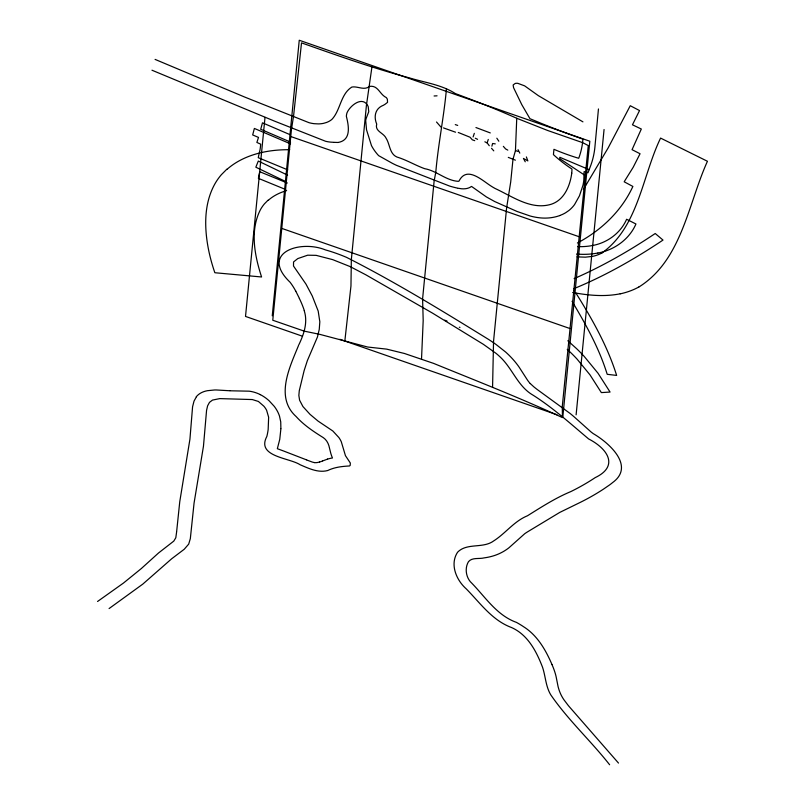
<?xml version="1.0" encoding="UTF-8"?>
<svg xmlns="http://www.w3.org/2000/svg" width="805" height="805" viewBox="0 0 805 805"><rect width="100%" height="100%" fill="white"/><g stroke="black" fill="none" stroke-linecap="round" stroke-linejoin="round"><path stroke-width="1.21" d="M492.569 387.316L493.535 341.401L506.607 207.952L510.702 181.99L512.976 159.33L515.452 150.565L516.75 118.275C496.454 109.249 476.127 101.239 455.348 93.581C441.754 84.706 424.537 82.543 409.202 77.833C372.765 68.123 337.174 55.414 301.523 42.876L293.604 115.678L291.44 129.595L272.774 320.239L304.26 331.147L319.806 334.357L367.644 347.025L386.672 349.129L404.462 353.486L433.623 363.397C476.781 381.007 520.261 397.972 562.443 417.594L562.282 406.505L588.264 145.574L586.03 144.407A28.98 21.745 5.6 0 0 579.026 141.398L547.551 130.45L516.75 118.275M280.885 428.602L280.734 421.87L279.506 416.135A36.497 22.963 28.8 0 0 274.354 406.465L269.273 400.93A26.545 16.704 28.8 0 0 260.307 394.611M280.875 428.864L279.758 439.339L277.343 448.697L282.374 450.559M176.647 531.542L179.756 501.736L189.93 439.188L192.576 406.777L194.015 401.121L196.41 396.785M176.627 531.874L175.802 537.78L173.779 541.111L158.535 552.985L141.479 568.411M344.802 341.35L350.96 285.986L351.332 259.683L366.416 105.465L371.94 66.936M598.457 108.957L595.066 145.343A176.295 110.939 28.8 0 1 590.478 166.172L587.992 172.743L584.128 171.596L583.796 180.27A108.051 68.002 28.8 0 1 582.981 185.2L579.449 195.836L574.579 204.54A73.688 46.378 28.8 0 1 568.914 210.487L565.855 212.601A62.921 39.596 28.8 0 1 562.514 214.392L559.666 215.579M265.006 117.389L245.515 316.425L302.509 336.228M272.261 315.812L299.249 40.25L589.823 141.227L562.836 416.789M446.463 88.761C443.958 116.785 438.202 144.176 435.797 172.24L434.137 180.974L422.595 298.826L423.189 320.531L421.518 359.191M576.118 414.817L604.062 129.494M571.741 173.246C570.091 185.754 564.255 200.012 551.254 204.249C531.25 210.387 512.533 196.541 495.176 188.511A44.285 27.863 28.8 0 1 490.416 185.653C481.209 179.575 466.598 165.931 459.021 181.065A4.196 2.646 28.8 0 1 458.176 181.326C446.01 180.562 436.652 170.771 424.688 168.688C415.893 165.508 407.883 160.718 399.018 157.7C389.328 155.456 390.355 144.809 386.078 138.178C383.532 132.684 374.627 131.416 376.71 124.101C373.48 116.423 375.271 108.262 383.502 105.234A40.763 25.659 28.8 0 1 385.072 104.278L387.557 102.346L387.356 99.267A9.006 5.665 28.8 0 0 386.32 97.576C380.101 94.738 378.38 86.256 371.276 86.256A9.791 6.158 28.8 0 0 369.475 86.517C363.86 90.713 357.772 85.984 351.886 87.041C340.545 93.984 340.585 110.114 332.012 119.281A33.75 21.242 28.8 0 1 326.438 122.501L323.701 123.296A30.952 19.481 28.8 0 1 318.277 123.9L314.081 123.678A26.877 16.915 28.8 0 1 308.959 122.662L244.931 97.153L155.083 59.399M491.905 146.178L492.59 143.501L495.266 143.874M489.279 145.715L487.146 142.908L488.273 139.436M473.109 136.971L474.326 133.338M298.947 344.57C303.143 335.735 306.735 325.975 305.427 316.033A56.008 35.249 28.8 0 0 304.682 312.32L304.25 310.69M298.595 345.325C289.79 367.01 274.706 397.328 296.19 416.608C303.948 425.221 313.648 431.621 323.399 437.709C326.84 440.094 328.752 444.058 329.487 448.083M583.333 189.567L608.147 147.929L630.255 105.717L639.532 110.567L632.458 124.795L641.323 129.031L632.056 149.68L640.056 153.745L633.143 167.359L624.539 181.175M624.137 181.769L632.881 186.448C621.591 211.061 601.134 230.431 577.396 242.989M226.849 169.191L221.345 174.725A141.61 89.124 28.8 0 0 214.804 184.043C203.806 203.836 204.249 227.724 208.475 249.359A269.051 169.322 28.8 0 0 214.855 272.734L261.585 276.98C254.632 255.618 249.641 230.391 260.558 209.461A89.727 56.471 28.8 0 1 264.473 203.816L268.055 200.193M141.147 568.702L123.507 583.021L97.556 601.476M109.088 608.56L142.797 584.118L171.596 558.831L184.224 549.262L188.692 544.13L190.332 538.636L194.065 503.085L203.464 446.222L206.563 410.389L207.61 405.831L209.481 402.369L212.5 400.085L219.735 398.616L252.307 399.552L258.395 401.454L263.859 406.183A21 13.222 28.8 0 1 266.606 410.238L268.639 417.232L268.166 429.457A140.02 88.117 28.8 0 1 266.827 436.481C256.101 456.767 289.257 457.673 300.084 464.727C308.707 468.409 318.096 473.068 327.705 470.533C334.608 467.182 342.024 466.367 349.44 465.974A6.048 3.804 28.8 0 0 350.195 465.34L350.316 462.996L345.446 455.67L341.3 441.764A28.849 18.163 28.8 0 0 338.875 437.538L332.837 430.997L318.055 421.085L310.056 414.384L302.942 406.565L299.601 400.226L298.856 395.426L299.269 390.747L304.129 370.642L307.349 360.66L317.452 336.993L319.253 329.386L319.827 321.779L318.196 311.082L312.249 295.948L305.991 284.135L293.503 266.022L293.553 261.947L297.78 258.586L307.661 255.195L316.154 255.356L332.666 259.623L350.024 266.546L365.802 274.787L432.647 313.205L483.342 344.299L496.071 353.375A51.933 32.683 28.8 0 1 501.847 358.658C513.107 370.22 518.47 386.873 533.131 395.225C553.136 407.894 570.594 423.782 588.626 438.936C607.936 448.858 619.105 466.246 595.177 477.637A415.722 261.625 28.8 0 1 570.785 491.603C555.45 497.993 541.524 506.999 527.486 515.764C514.083 521.207 505.59 533.363 493.686 540.92C482.96 548.849 466.97 542.52 457.572 552.24C449.603 564.345 456.344 580.113 466.246 588.868C480.263 603.046 492.016 620.283 511.547 627.538C527.919 634.843 536.452 651.416 542.56 667.305C545.579 676.381 545.699 686.383 550.731 694.785C567.968 719.901 590.79 740.791 609.627 764.75M638.788 287.073C681.825 260.267 688.114 203.876 707.444 161.272L660.583 138.088C642.249 175.963 638.506 226.919 601.899 253.032M574.106 278.641C602.532 266.284 629.51 250.747 655.22 233.51L662.998 240.071C634.793 258.928 605.149 275.904 573.693 288.743M322.725 460.913L327.595 459.081M322.463 461.024L319.605 462.07M337.899 142.495C351.503 140.342 348.786 126.033 346.381 116.363A27.491 17.308 28.8 0 1 347.066 112.67C349.813 106.149 361.405 96.228 367.171 104.731A13.776 8.674 28.8 0 1 368.247 106.793L368.75 111.744L366.315 118.033A29.463 18.535 28.8 0 0 365.701 120.599L366.537 129.836L371.477 145.614A42.413 26.696 28.8 0 0 378.612 155.627L392.226 163.254A92.303 58.091 28.8 0 0 396.473 165.337L449.643 186.076A71.806 45.191 28.8 0 0 456.988 188.018L457.512 188.129M620.152 293.805C604.475 296.944 588.264 295.405 572.677 292.487M597.884 253.032C614.195 250.103 629.309 239.407 635.94 223.991L626.612 219.272C620.645 233.118 607.161 242.879 592.47 245.525A74.553 46.921 28.8 0 1 577.718 246.642M434.086 95.976L437.055 95.825M334.166 142.334L337.647 142.465M333.753 142.324L330.936 142.153A29.403 18.505 28.8 0 1 325.602 141.278L274.123 120.971L151.954 70.206M230.129 390.787L249.188 391.18A24.13 15.184 28.8 0 1 259.462 394.198L260.297 394.651M229.787 390.757L216.253 389.972A65.296 41.095 28.8 0 0 214.613 389.982L207.459 390.687A33.991 21.393 28.8 0 0 196.319 396.724M577.014 256.886L585.376 257.167L592.671 256.362A54.831 34.504 28.8 0 0 601.868 252.991M314.473 462.573L314.353 462.553A11.813 7.436 28.8 0 1 312.139 462.01L307.047 460.118M458.115 188.249L461.718 188.793A19.411 12.216 28.8 0 0 470.019 187.354L471.519 186.408L486.391 196.923L494.673 201.532L516.991 211.443L530.092 215.982A51.279 32.27 28.8 0 0 536.13 217.32L537.619 217.551A45.1 28.386 28.8 0 0 544.945 218.105L545.498 218.105A51.53 32.431 28.8 0 0 554.242 217.129L555.681 216.807A59.077 37.181 28.8 0 0 559.666 215.579M459.313 327.222L459.967 327.383M282.736 450.679L305.689 459.544M443.485 127.904L455.539 132.201M455.278 124.594L457.703 125.419M475.946 127.542L490.285 132.926M515.452 150.565L517.867 151.4M474.749 140.664L472.324 139.818L470.07 137.242L458.276 132.473M515.401 160.165L508.287 157.378M290.756 136.528L578.916 236.66M281.76 228.389L569.92 328.521M339.871 339.308L556.909 414.726M444.652 320.169L447.027 321.094M287.315 183.017L259.733 171.717L258.385 178.348L285.715 189.547M306.665 459.957L306.081 459.715M589.159 169.664L559.817 157.297L559.696 158.625L584.108 174.816M290.424 134.827L262.47 122.823L260.709 129.283L290.575 142.113M290.514 143.854L254.37 128.438L252.679 134.938L258.506 137.414L256.876 142.435L260.679 144.165C260.096 151.602 259.643 150.374 258.264 157.689L287.727 169.855M287.596 175.148L258.304 161.05L255.839 167.199L286.298 181.839M484.862 141.811L487.146 142.908M475.302 138.229L477.586 139.325M507.814 150.132L505.59 148.925L503.346 146.349M582.941 121.857L538.344 95.654L524.639 85.863L517.806 83.328A8.432 5.303 28.8 0 0 515.24 83.438L513.137 84.968L513.57 87.675L521.791 104.66L529.962 118.697L540.92 123.225A630.023 396.483 28.8 0 0 582.921 139.134A162.117 102.024 28.8 0 1 578.704 158.283A153.856 96.821 28.8 0 1 553.941 149.317L553.427 154.62A93.41 58.785 28.8 0 0 571.942 169.05A96.62 60.798 28.8 0 1 571.741 173.246M567.817 340.746L576.551 348.615A133.851 84.233 28.8 0 1 584.118 356.313L598.035 373.258L610.069 392.055L601.355 392.599L589.995 374.858L577.034 359.06A123.396 77.662 28.8 0 0 570.051 351.966L567.253 349.36M530.264 383.542L533.785 386.792A74.09 46.63 28.8 0 0 539.692 391.3L570.202 413.539A116.242 73.154 28.8 0 1 574.8 417.433L590.981 431.903A50.131 31.546 28.8 0 0 593.255 433.633C609.023 442.841 635.417 466.145 612.494 482.668A150.253 94.557 28.8 0 1 609.697 484.852L603.488 489.118A429.166 270.077 28.8 0 1 579.288 502.863L559.737 512.423L527.657 531.783A109.299 68.787 28.8 0 0 524.719 533.715L508.991 547.742A98.089 61.733 28.8 0 1 502.904 551.817L501.284 552.673A77.904 49.025 28.8 0 1 484.187 557.875C479.196 559.213 472.203 557.171 468.48 561.669C464.797 567.797 465.763 576.229 470.311 581.673C484.882 596.193 496.162 615.09 516.488 622.406A75.227 47.344 28.8 0 1 521.167 625.163A56.249 35.4 28.8 0 1 523.582 626.733C537.398 635.387 545.71 649.987 551.999 664.568M618.492 763.07L569.96 707.464A107.357 67.56 28.8 0 1 568.27 705.482L563.973 699.827A41.91 26.374 28.8 0 1 561.135 695.017A51.671 32.512 28.8 0 1 558.781 689.06A64.32 40.481 28.8 0 1 558.056 686.454L556.215 677.186A92.183 58.01 28.8 0 0 555.611 674.681L555.229 673.312A101.641 63.967 28.8 0 0 551.978 664.568M491.523 148.281L493.777 150.857M436.511 121.998L441.019 127.15M574.176 290.464L574.569 291.048M496.826 138.198L498.838 141.207M575.877 293C592.128 318.991 607.453 346.029 616.64 375.422L607.201 374.305C599.222 348.354 585.869 324.506 572.053 301.281M525.252 161.795L523.441 158.434L527.849 160.909L526.369 156.925M295.797 291.169L299.43 298.464M518.038 149.67L519.809 153.121M329.587 448.486L330.714 453.024A52.375 32.965 28.8 0 0 332.465 457.985A40.27 25.347 28.8 0 0 327.605 459.092M597.863 253.012A84.575 53.221 28.8 0 1 576.561 254.068M530.213 383.552A30.429 19.149 28.8 0 1 527.023 379.397L519.265 367.352A70.045 44.074 28.8 0 0 505.661 352.057L496.011 344.449A103.201 64.943 28.8 0 0 493.576 342.749A128.257 80.711 28.8 0 0 488.283 339.247C441.854 310.65 395.225 281.992 346.563 257.379A114.441 72.017 28.8 0 0 325.462 249.912C299.832 239.457 259.522 252.961 290.132 282.293A64.933 40.864 28.8 0 1 295.767 291.169M299.359 298.474A116.433 73.275 28.8 0 1 304.34 310.7M319.494 461.949A13.715 8.634 28.8 0 1 314.544 462.644M638.747 287.033A107.598 67.721 28.8 0 1 620.182 293.855M268.246 200.334A86.739 54.579 28.8 0 1 286.61 190.634M227.04 169.332A139.084 87.534 28.8 0 1 289.709 149.71"/></g></svg>
